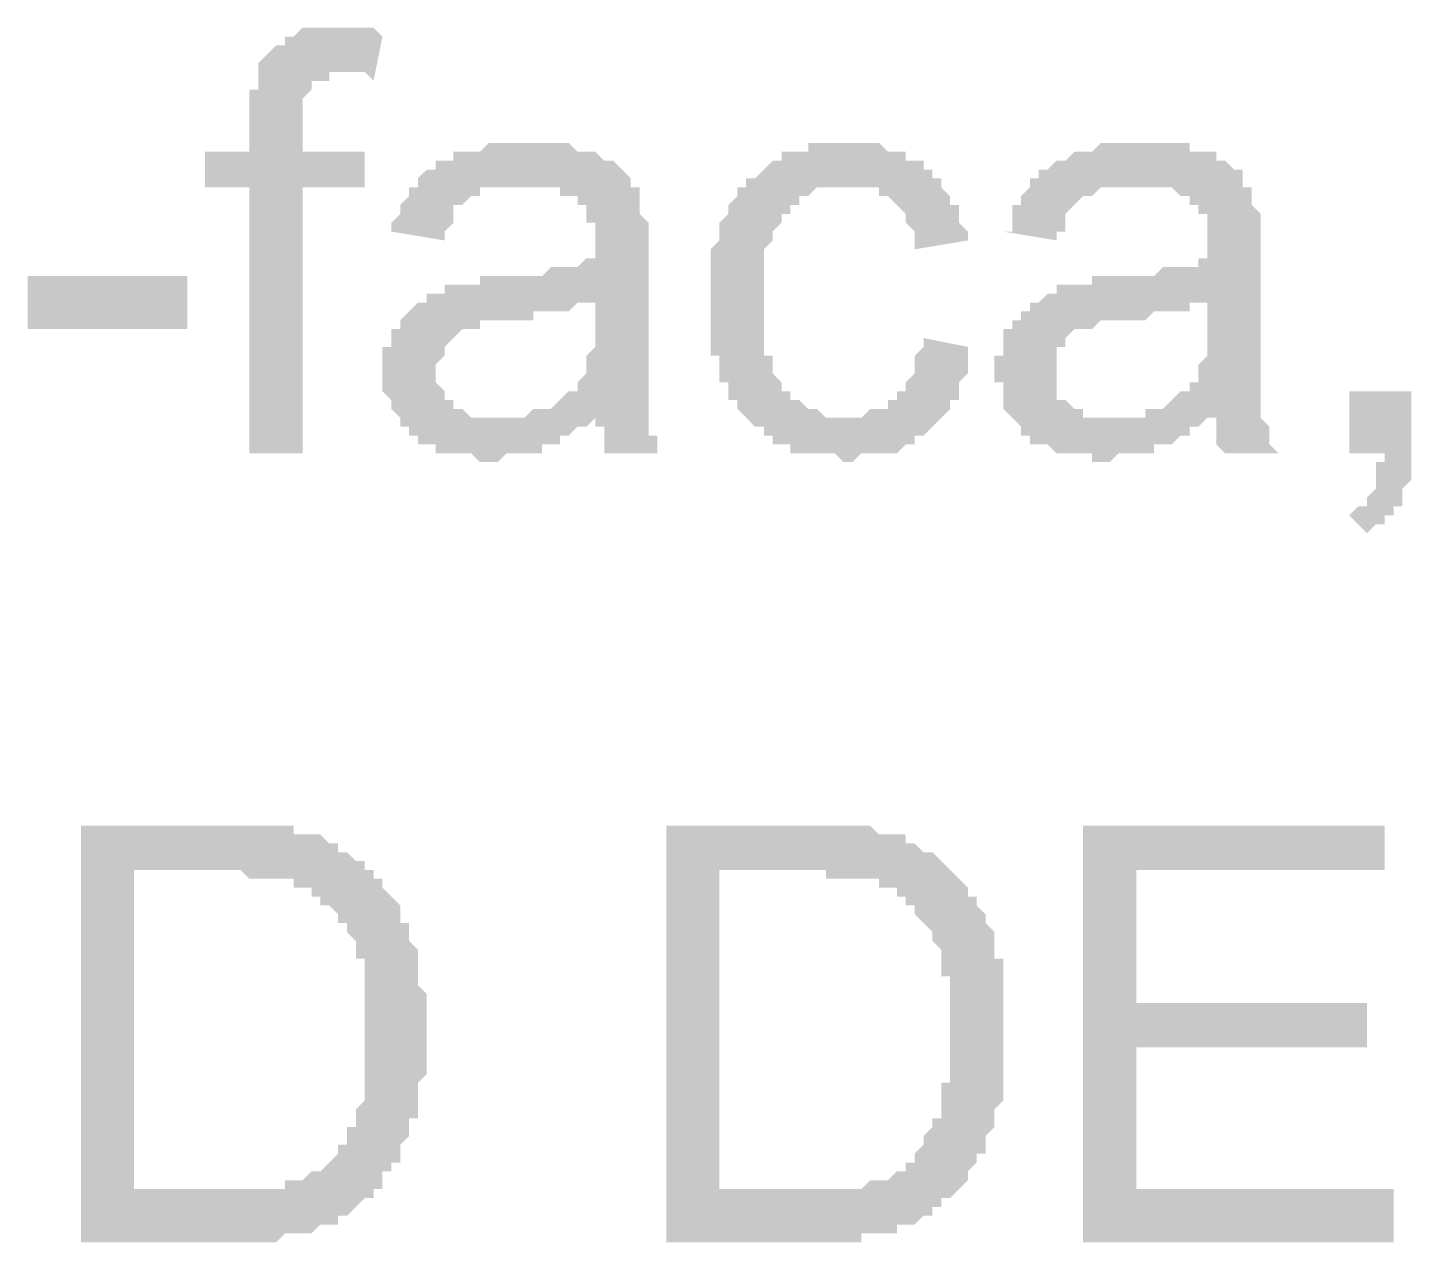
# Model space of a CAD drawing. Header units: millimetres. Extents: x 3949 to 6037, y -1956 to 1273.
# Drawn here: x 4861.23 to 4868.84, y -1662.05 to -1655.36 of the extents above; entities that cross this region are included whole.
import ezdxf

# ---------------------------------------------------------------- set-up
doc = ezdxf.new("R2010")
doc.units = ezdxf.units.MM
doc.layers.add('PADRÃO DE ENTRADA', color=7, linetype='Continuous', lineweight=0)

msp = doc.modelspace()

# ---------------------------------------------------------------- hatches: boundary and pattern name
at = {"layer": 'PADRÃO DE ENTRADA', "transparency": 33554559}
for points in [[(4862.4456, -1657.7039), (4862.4456, -1656.2393), (4862.2015, -1656.2393), (4862.2015, -1656.044), (4862.4456, -1656.044), (4862.4456, -1655.8487), (4862.4456, -1655.7999), (4862.4456, -1655.7999), (4862.4456, -1655.7511), (4862.4456, -1655.7023), (4862.4945, -1655.7023), (4862.4945, -1655.6535), (4862.4945, -1655.6046), (4862.4945, -1655.6046), (4862.4945, -1655.5558), (4862.4945, -1655.5558), (4862.5433, -1655.507), (4862.5433, -1655.507), (4862.5921, -1655.4582), (4862.5921, -1655.4582), (4862.6409, -1655.4582), (4862.6409, -1655.4094), (4862.6409, -1655.4094), (4862.6897, -1655.4094), (4862.6897, -1655.4094), (4862.7386, -1655.3605), (4862.7874, -1655.3605), (4862.7874, -1655.3605), (4862.8362, -1655.3605), (4862.885, -1655.3605), (4862.885, -1655.3605), (4862.9338, -1655.3605), (4862.9338, -1655.3605), (4862.9827, -1655.3605), (4863.0315, -1655.3605), (4863.0315, -1655.3605), (4863.0803, -1655.3605), (4863.0803, -1655.3605), (4863.1291, -1655.3605), (4863.1779, -1655.4094), (4863.1779, -1655.4094), (4863.1291, -1655.6535), (4863.1291, -1655.6535), (4863.0803, -1655.6046), (4863.0315, -1655.6046), (4863.0315, -1655.6046), (4862.9827, -1655.6046), (4862.9827, -1655.6046), (4862.9338, -1655.6046), (4862.885, -1655.6046), (4862.885, -1655.6535), (4862.8362, -1655.6535), (4862.8362, -1655.6535), (4862.7874, -1655.6535), (4862.7874, -1655.6535), (4862.7874, -1655.7023), (4862.7874, -1655.7023), (4862.7386, -1655.7511), (4862.7386, -1655.7511), (4862.7386, -1655.7999), (4862.7386, -1655.8487), (4862.7386, -1655.8976), (4862.7386, -1656.044), (4863.0803, -1656.044), (4863.0803, -1656.2393), (4862.7386, -1656.2393), (4862.7386, -1657.7039)], [(4866.156, -1657.0693), (4866.4001, -1657.1181), (4866.4001, -1657.1669), (4866.4001, -1657.1669), (4866.4001, -1657.2157), (4866.4001, -1657.2645), (4866.4001, -1657.2645), (4866.3513, -1657.3134), (4866.3513, -1657.3622), (4866.3513, -1657.3622), (4866.3513, -1657.411), (4866.3025, -1657.411), (4866.3025, -1657.4598), (4866.3025, -1657.4598), (4866.2536, -1657.5086), (4866.2536, -1657.5086), (4866.2048, -1657.5575), (4866.2048, -1657.5575), (4866.2048, -1657.5575), (4866.156, -1657.6063), (4866.156, -1657.6063), (4866.1072, -1657.6063), (4866.1072, -1657.6551), (4866.0584, -1657.6551), (4866.0584, -1657.6551), (4866.0095, -1657.7039), (4865.9607, -1657.7039), (4865.9607, -1657.7039), (4865.9119, -1657.7039), (4865.9119, -1657.7039), (4865.8631, -1657.7039), (4865.8143, -1657.7039), (4865.8143, -1657.7039), (4865.7654, -1657.7527), (4865.7166, -1657.7527), (4865.7166, -1657.7527), (4865.6678, -1657.7039), (4865.619, -1657.7039), (4865.619, -1657.7039), (4865.5702, -1657.7039), (4865.5213, -1657.7039), (4865.5213, -1657.7039), (4865.4725, -1657.7039), (4865.4237, -1657.7039), (4865.4237, -1657.6551), (4865.3749, -1657.6551), (4865.3749, -1657.6551), (4865.3261, -1657.6551), (4865.3261, -1657.6063), (4865.2772, -1657.6063), (4865.2772, -1657.5575), (4865.2284, -1657.5575), (4865.2284, -1657.5575), (4865.1796, -1657.5086), (4865.1796, -1657.5086), (4865.1796, -1657.5086), (4865.1308, -1657.4598), (4865.1308, -1657.4598), (4865.1308, -1657.411), (4865.0819, -1657.411), (4865.0819, -1657.3622), (4865.0819, -1657.3622), (4865.0819, -1657.3134), (4865.0331, -1657.3134), (4865.0331, -1657.2645), (4865.0331, -1657.2157), (4865.0331, -1657.2157), (4865.0331, -1657.1669), (4864.9843, -1657.1669), (4864.9843, -1657.1181), (4864.9843, -1657.0693), (4864.9843, -1657.0693), (4864.9843, -1657.0204), (4864.9843, -1656.9716), (4864.9843, -1656.9228), (4864.9843, -1656.9228), (4864.9843, -1656.874), (4864.9843, -1656.8252), (4864.9843, -1656.7763), (4864.9843, -1656.7763), (4864.9843, -1656.7275), (4864.9843, -1656.6787), (4864.9843, -1656.6787), (4864.9843, -1656.6299), (4864.9843, -1656.5811), (4864.9843, -1656.5811), (4865.0331, -1656.5322), (4865.0331, -1656.5322), (4865.0331, -1656.4834), (4865.0331, -1656.4346), (4865.0331, -1656.4346), (4865.0819, -1656.3858), (4865.0819, -1656.3858), (4865.0819, -1656.3858), (4865.0819, -1656.337), (4865.1308, -1656.2881), (4865.1308, -1656.2881), (4865.1308, -1656.2393), (4865.1796, -1656.2393), (4865.1796, -1656.1905), (4865.2284, -1656.1905), (4865.2284, -1656.1905), (4865.2772, -1656.1417), (4865.2772, -1656.1417), (4865.3261, -1656.0928), (4865.3261, -1656.0928), (4865.3261, -1656.0928), (4865.3749, -1656.0928), (4865.3749, -1656.044), (4865.4237, -1656.044), (4865.4725, -1656.044), (4865.4725, -1656.044), (4865.5213, -1656.044), (4865.5213, -1655.9952), (4865.5702, -1655.9952), (4865.619, -1655.9952), (4865.619, -1655.9952), (4865.6678, -1655.9952), (4865.7166, -1655.9952), (4865.7166, -1655.9952), (4865.7654, -1655.9952), (4865.8143, -1655.9952), (4865.8143, -1655.9952), (4865.8631, -1655.9952), (4865.9119, -1655.9952), (4865.9119, -1655.9952), (4865.9607, -1656.044), (4866.0095, -1656.044), (4866.0095, -1656.044), (4866.0584, -1656.044), (4866.0584, -1656.0928), (4866.1072, -1656.0928), (4866.1072, -1656.0928), (4866.156, -1656.0928), (4866.156, -1656.1417), (4866.2048, -1656.1417), (4866.2048, -1656.1905), (4866.2536, -1656.1905), (4866.2536, -1656.2393), (4866.2536, -1656.2393), (4866.3025, -1656.2881), (4866.3025, -1656.2881), (4866.3025, -1656.337), (4866.3513, -1656.337), (4866.3513, -1656.3858), (4866.3513, -1656.3858), (4866.3513, -1656.4346), (4866.4001, -1656.4834), (4866.4001, -1656.4834), (4866.4001, -1656.5322), (4866.1072, -1656.5811), (4866.1072, -1656.5322), (4866.1072, -1656.4834), (4866.1072, -1656.4834), (4866.0584, -1656.4346), (4866.0584, -1656.3858), (4866.0584, -1656.3858), (4866.0095, -1656.337), (4866.0095, -1656.337), (4866.0095, -1656.337), (4865.9607, -1656.2881), (4865.9607, -1656.2881), (4865.9119, -1656.2881), (4865.9119, -1656.2393), (4865.8631, -1656.2393), (4865.8631, -1656.2393), (4865.8143, -1656.2393), (4865.7654, -1656.2393), (4865.7654, -1656.2393), (4865.7654, -1656.2393), (4865.7166, -1656.2393), (4865.6678, -1656.2393), (4865.6678, -1656.2393), (4865.619, -1656.2393), (4865.5702, -1656.2393), (4865.5702, -1656.2393), (4865.5213, -1656.2881), (4865.5213, -1656.2881), (4865.4725, -1656.2881), (4865.4725, -1656.337), (4865.4237, -1656.337), (4865.4237, -1656.3858), (4865.3749, -1656.3858), (4865.3749, -1656.3858), (4865.3749, -1656.4346), (4865.3749, -1656.4346), (4865.3261, -1656.4834), (4865.3261, -1656.4834), (4865.3261, -1656.5322), (4865.3261, -1656.5322), (4865.2772, -1656.5811), (4865.2772, -1656.5811), (4865.2772, -1656.6299), (4865.2772, -1656.6787), (4865.2772, -1656.6787), (4865.2772, -1656.7275), (4865.2772, -1656.7763), (4865.2772, -1656.8252), (4865.2772, -1656.874), (4865.2772, -1656.874), (4865.2772, -1656.9228), (4865.2772, -1656.9228), (4865.2772, -1656.9716), (4865.2772, -1657.0204), (4865.2772, -1657.0693), (4865.2772, -1657.0693), (4865.2772, -1657.1181), (4865.2772, -1657.1669), (4865.3261, -1657.1669), (4865.3261, -1657.2157), (4865.3261, -1657.2157), (4865.3261, -1657.2645), (4865.3261, -1657.2645), (4865.3749, -1657.3134), (4865.3749, -1657.3134), (4865.3749, -1657.3622), (4865.3749, -1657.3622), (4865.4237, -1657.3622), (4865.4237, -1657.411), (4865.4725, -1657.411), (4865.4725, -1657.411), (4865.5213, -1657.4598), (4865.5213, -1657.4598), (4865.5702, -1657.4598), (4865.5702, -1657.4598), (4865.619, -1657.5086), (4865.6678, -1657.5086), (4865.6678, -1657.5086), (4865.7166, -1657.5086), (4865.7166, -1657.5086), (4865.7654, -1657.5086), (4865.8143, -1657.5086), (4865.8143, -1657.5086), (4865.8631, -1657.4598), (4865.8631, -1657.4598), (4865.9119, -1657.4598), (4865.9607, -1657.4598), (4865.9607, -1657.411), (4866.0095, -1657.411), (4866.0095, -1657.411), (4866.0095, -1657.3622), (4866.0584, -1657.3622), (4866.0584, -1657.3134), (4866.0584, -1657.3134), (4866.1072, -1657.2645), (4866.1072, -1657.2645), (4866.1072, -1657.2157), (4866.1072, -1657.2157), (4866.1072, -1657.1669), (4866.156, -1657.1181), (4866.156, -1657.0693), (4866.156, -1657.0693)], [(4868.4994, -1657.7039), (4868.4994, -1657.3622), (4868.8411, -1657.3622), (4868.8411, -1657.7039), (4868.8411, -1657.7527), (4868.8411, -1657.7527), (4868.8411, -1657.8016), (4868.8411, -1657.8504), (4868.8411, -1657.8504), (4868.7923, -1657.8992), (4868.7923, -1657.8992), (4868.7923, -1657.948), (4868.7923, -1657.948), (4868.7923, -1657.9968), (4868.7435, -1657.9968), (4868.7435, -1658.0457), (4868.6947, -1658.0457), (4868.6947, -1658.0945), (4868.6947, -1658.0945), (4868.6458, -1658.0945), (4868.597, -1658.1433), (4868.597, -1658.1433), (4868.597, -1658.1433), (4868.4994, -1658.0457), (4868.5482, -1657.9968), (4868.5482, -1657.9968), (4868.597, -1657.9968), (4868.597, -1657.948), (4868.597, -1657.948), (4868.6458, -1657.8992), (4868.6458, -1657.8992), (4868.6458, -1657.8504), (4868.6458, -1657.8504), (4868.6458, -1657.8016), (4868.6458, -1657.7527), (4868.6947, -1657.7527), (4868.6947, -1657.7039), (4868.6947, -1657.7039)], [(4867.0348, -1662.0489), (4867.0348, -1659.7544), (4868.6947, -1659.7544), (4868.6947, -1659.9985), (4867.3277, -1659.9985), (4867.3277, -1660.7308), (4868.597, -1660.7308), (4868.597, -1660.9749), (4867.3277, -1660.9749), (4867.3277, -1661.756), (4868.7435, -1661.756), (4868.7435, -1662.0489)]]:
    msp.add_hatch(color=7, dxfattribs=at).paths.add_polyline_path(points)
h = msp.add_hatch(color=7, dxfattribs=at)
h.paths.add_polyline_path([(4864.3496, -1657.5086), (4864.3496, -1657.5086), (4864.3008, -1657.5575), (4864.3008, -1657.5575), (4864.252, -1657.5575), (4864.2032, -1657.6063), (4864.2032, -1657.6063), (4864.1544, -1657.6063), (4864.1544, -1657.6551), (4864.1055, -1657.6551), (4864.1055, -1657.6551), (4864.0567, -1657.6551), (4864.0567, -1657.6551), (4864.0567, -1657.7039), (4864.0079, -1657.7039), (4863.9591, -1657.7039), (4863.9591, -1657.7039), (4863.9103, -1657.7039), (4863.8614, -1657.7039), (4863.8614, -1657.7039), (4863.8126, -1657.7527), (4863.7638, -1657.7527), (4863.7638, -1657.7527), (4863.715, -1657.7527), (4863.6662, -1657.7039), (4863.6662, -1657.7039), (4863.6173, -1657.7039), (4863.5685, -1657.7039), (4863.5685, -1657.7039), (4863.5197, -1657.7039), (4863.4709, -1657.7039), (4863.4709, -1657.6551), (4863.4221, -1657.6551), (4863.4221, -1657.6551), (4863.3732, -1657.6551), (4863.3732, -1657.6063), (4863.3244, -1657.6063), (4863.3244, -1657.6063), (4863.3244, -1657.5575), (4863.2756, -1657.5575), (4863.2756, -1657.5086), (4863.2756, -1657.5086), (4863.2268, -1657.4598), (4863.2268, -1657.4598), (4863.2268, -1657.411), (4863.2268, -1657.411), (4863.1779, -1657.3622), (4863.1779, -1657.3134), (4863.1779, -1657.3134), (4863.1779, -1657.2645), (4863.1779, -1657.2645), (4863.1779, -1657.2157), (4863.1779, -1657.1669), (4863.1779, -1657.1669), (4863.1779, -1657.1181), (4863.2268, -1657.1181), (4863.2268, -1657.0693), (4863.2268, -1657.0204), (4863.2268, -1657.0204), (4863.2756, -1657.0204), (4863.2756, -1656.9716), (4863.2756, -1656.9716), (4863.3244, -1656.9228), (4863.3244, -1656.9228), (4863.3732, -1656.874), (4863.3732, -1656.874), (4863.4221, -1656.874), (4863.4221, -1656.8252), (4863.4709, -1656.8252), (4863.5197, -1656.8252), (4863.5197, -1656.7763), (4863.5685, -1656.7763), (4863.5685, -1656.7763), (4863.6173, -1656.7763), (4863.6173, -1656.7763), (4863.6662, -1656.7763), (4863.715, -1656.7763), (4863.715, -1656.7275), (4863.7638, -1656.7275), (4863.8126, -1656.7275), (4863.8614, -1656.7275), (4863.8614, -1656.7275), (4863.9103, -1656.7275), (4863.9591, -1656.7275), (4864.0079, -1656.7275), (4864.0567, -1656.7275), (4864.0567, -1656.7275), (4864.1055, -1656.6787), (4864.1544, -1656.6787), (4864.1544, -1656.6787), (4864.2032, -1656.6787), (4864.2032, -1656.6787), (4864.252, -1656.6787), (4864.252, -1656.6787), (4864.3008, -1656.6299), (4864.3008, -1656.6299), (4864.3496, -1656.6299), (4864.3496, -1656.5811), (4864.3496, -1656.5811), (4864.3496, -1656.5811), (4864.3496, -1656.5322), (4864.3496, -1656.4834), (4864.3496, -1656.4346), (4864.3008, -1656.4346), (4864.3008, -1656.3858), (4864.3008, -1656.3858), (4864.3008, -1656.337), (4864.252, -1656.337), (4864.252, -1656.337), (4864.252, -1656.2881), (4864.2032, -1656.2881), (4864.2032, -1656.2881), (4864.1544, -1656.2881), (4864.1544, -1656.2393), (4864.1055, -1656.2393), (4864.0567, -1656.2393), (4864.0567, -1656.2393), (4864.0079, -1656.2393), (4863.9591, -1656.2393), (4863.9591, -1656.2393), (4863.9103, -1656.2393), (4863.8614, -1656.2393), (4863.8126, -1656.2393), (4863.8126, -1656.2393), (4863.7638, -1656.2393), (4863.715, -1656.2393), (4863.715, -1656.2881), (4863.6662, -1656.2881), (4863.6662, -1656.2881), (4863.6662, -1656.2881), (4863.6173, -1656.337), (4863.6173, -1656.337), (4863.5685, -1656.337), (4863.5685, -1656.3858), (4863.5685, -1656.3858), (4863.5685, -1656.4346), (4863.5197, -1656.4834), (4863.5197, -1656.4834), (4863.5197, -1656.5322), (4863.5197, -1656.5322), (4863.2268, -1656.4834), (4863.2268, -1656.4834), (4863.2268, -1656.4346), (4863.2756, -1656.3858), (4863.2756, -1656.3858), (4863.2756, -1656.337), (4863.2756, -1656.337), (4863.3244, -1656.2881), (4863.3244, -1656.2881), (4863.3244, -1656.2393), (4863.3732, -1656.2393), (4863.3732, -1656.1905), (4863.3732, -1656.1905), (4863.4221, -1656.1417), (4863.4221, -1656.1417), (4863.4709, -1656.1417), (4863.4709, -1656.0928), (4863.5197, -1656.0928), (4863.5685, -1656.0928), (4863.5685, -1656.044), (4863.6173, -1656.044), (4863.6173, -1656.044), (4863.6662, -1656.044), (4863.6662, -1656.044), (4863.715, -1656.044), (4863.7638, -1655.9952), (4863.7638, -1655.9952), (4863.8126, -1655.9952), (4863.8614, -1655.9952), (4863.8614, -1655.9952), (4863.9103, -1655.9952), (4863.9591, -1655.9952), (4863.9591, -1655.9952), (4864.0079, -1655.9952), (4864.0567, -1655.9952), (4864.1055, -1655.9952), (4864.1055, -1655.9952), (4864.1544, -1655.9952), (4864.2032, -1655.9952), (4864.2032, -1655.9952), (4864.252, -1656.044), (4864.3008, -1656.044), (4864.3008, -1656.044), (4864.3496, -1656.044), (4864.3496, -1656.044), (4864.3985, -1656.0928), (4864.4473, -1656.0928), (4864.4473, -1656.0928), (4864.4961, -1656.1417), (4864.4961, -1656.1417), (4864.4961, -1656.1417), (4864.5449, -1656.1905), (4864.5449, -1656.1905), (4864.5449, -1656.2393), (4864.5937, -1656.2393), (4864.5937, -1656.2881), (4864.5937, -1656.2881), (4864.5937, -1656.337), (4864.5937, -1656.3858), (4864.5937, -1656.3858), (4864.5937, -1656.3858), (4864.6426, -1656.4346), (4864.6426, -1656.4834), (4864.6426, -1656.4834), (4864.6426, -1656.5322), (4864.6426, -1656.5811), (4864.6426, -1656.6299), (4864.6426, -1656.6299), (4864.6426, -1657.0204), (4864.6426, -1657.0693), (4864.6426, -1657.1181), (4864.6426, -1657.1181), (4864.6426, -1657.1669), (4864.6426, -1657.2157), (4864.6426, -1657.2645), (4864.6426, -1657.3134), (4864.6426, -1657.3134), (4864.6426, -1657.3622), (4864.6426, -1657.3622), (4864.6426, -1657.411), (4864.6426, -1657.411), (4864.6426, -1657.4598), (4864.6426, -1657.4598), (4864.6426, -1657.5086), (4864.6426, -1657.5086), (4864.6426, -1657.5086), (4864.6426, -1657.5575), (4864.6426, -1657.6063), (4864.6914, -1657.6063), (4864.6914, -1657.6551), (4864.6914, -1657.6551), (4864.6914, -1657.7039), (4864.3985, -1657.7039), (4864.3985, -1657.6551), (4864.3985, -1657.6551), (4864.3985, -1657.6063), (4864.3985, -1657.5575), (4864.3496, -1657.5575), (4864.3496, -1657.5086), (4864.3496, -1657.5086)], flags=0)
h.paths.add_polyline_path([(4864.3496, -1656.874), (4864.3008, -1656.874), (4864.3008, -1656.874), (4864.252, -1656.874), (4864.252, -1656.874), (4864.2032, -1656.9228), (4864.2032, -1656.9228), (4864.1544, -1656.9228), (4864.1055, -1656.9228), (4864.1055, -1656.9228), (4864.0567, -1656.9228), (4864.0079, -1656.9228), (4864.0079, -1656.9716), (4863.9591, -1656.9716), (4863.9103, -1656.9716), (4863.8614, -1656.9716), (4863.8614, -1656.9716), (4863.8126, -1656.9716), (4863.7638, -1656.9716), (4863.715, -1656.9716), (4863.715, -1657.0204), (4863.6662, -1657.0204), (4863.6662, -1657.0204), (4863.6173, -1657.0204), (4863.6173, -1657.0204), (4863.5685, -1657.0693), (4863.5685, -1657.0693), (4863.5197, -1657.1181), (4863.5197, -1657.1181), (4863.5197, -1657.1181), (4863.5197, -1657.1669), (4863.4709, -1657.2157), (4863.4709, -1657.2157), (4863.4709, -1657.2645), (4863.4709, -1657.2645), (4863.4709, -1657.3134), (4863.5197, -1657.3622), (4863.5197, -1657.3622), (4863.5197, -1657.411), (4863.5685, -1657.411), (4863.5685, -1657.411), (4863.5685, -1657.4598), (4863.6173, -1657.4598), (4863.6173, -1657.4598), (4863.6662, -1657.5086), (4863.715, -1657.5086), (4863.715, -1657.5086), (4863.7638, -1657.5086), (4863.8126, -1657.5086), (4863.8126, -1657.5086), (4863.8614, -1657.5086), (4863.9103, -1657.5086), (4863.9103, -1657.5086), (4863.9591, -1657.5086), (4863.9591, -1657.5086), (4864.0079, -1657.4598), (4864.0567, -1657.4598), (4864.0567, -1657.4598), (4864.1055, -1657.4598), (4864.1055, -1657.4598), (4864.1544, -1657.411), (4864.1544, -1657.411), (4864.2032, -1657.3622), (4864.2032, -1657.3622), (4864.252, -1657.3622), (4864.252, -1657.3134), (4864.252, -1657.3134), (4864.3008, -1657.2645), (4864.3008, -1657.2645), (4864.3008, -1657.2157), (4864.3008, -1657.2157), (4864.3008, -1657.1669), (4864.3496, -1657.1181), (4864.3496, -1657.1181), (4864.3496, -1657.0693), (4864.3496, -1657.0204), (4864.3496, -1657.0204), (4864.3496, -1656.9716), (4864.3496, -1656.9716)], flags=0)
h = msp.add_hatch(color=7, dxfattribs=at)
h.paths.add_polyline_path([(4867.7671, -1657.5086), (4867.7183, -1657.5086), (4867.6694, -1657.5575), (4867.6694, -1657.5575), (4867.6206, -1657.5575), (4867.6206, -1657.6063), (4867.5718, -1657.6063), (4867.5718, -1657.6063), (4867.523, -1657.6551), (4867.523, -1657.6551), (4867.4742, -1657.6551), (4867.4253, -1657.6551), (4867.4253, -1657.6551), (4867.4253, -1657.7039), (4867.3765, -1657.7039), (4867.3765, -1657.7039), (4867.3277, -1657.7039), (4867.2789, -1657.7039), (4867.2789, -1657.7039), (4867.23, -1657.7039), (4867.1812, -1657.7527), (4867.1812, -1657.7527), (4867.1324, -1657.7527), (4867.0836, -1657.7527), (4867.0836, -1657.7039), (4867.0348, -1657.7039), (4866.9859, -1657.7039), (4866.9371, -1657.7039), (4866.9371, -1657.7039), (4866.8883, -1657.7039), (4866.8883, -1657.7039), (4866.8395, -1657.6551), (4866.7907, -1657.6551), (4866.7907, -1657.6551), (4866.7418, -1657.6551), (4866.7418, -1657.6063), (4866.7418, -1657.6063), (4866.693, -1657.6063), (4866.693, -1657.5575), (4866.693, -1657.5575), (4866.6442, -1657.5086), (4866.6442, -1657.5086), (4866.5954, -1657.4598), (4866.5954, -1657.4598), (4866.5954, -1657.411), (4866.5954, -1657.411), (4866.5954, -1657.3622), (4866.5954, -1657.3134), (4866.5466, -1657.3134), (4866.5466, -1657.2645), (4866.5466, -1657.2645), (4866.5466, -1657.2157), (4866.5466, -1657.1669), (4866.5954, -1657.1669), (4866.5954, -1657.1181), (4866.5954, -1657.1181), (4866.5954, -1657.0693), (4866.5954, -1657.0204), (4866.6442, -1657.0204), (4866.6442, -1657.0204), (4866.6442, -1656.9716), (4866.693, -1656.9716), (4866.693, -1656.9228), (4866.7418, -1656.9228), (4866.7418, -1656.874), (4866.7907, -1656.874), (4866.7907, -1656.874), (4866.8395, -1656.8252), (4866.8395, -1656.8252), (4866.8883, -1656.8252), (4866.8883, -1656.7763), (4866.9371, -1656.7763), (4866.9859, -1656.7763), (4866.9859, -1656.7763), (4867.0348, -1656.7763), (4867.0348, -1656.7763), (4867.0836, -1656.7763), (4867.0836, -1656.7275), (4867.1324, -1656.7275), (4867.1812, -1656.7275), (4867.23, -1656.7275), (4867.2789, -1656.7275), (4867.2789, -1656.7275), (4867.3277, -1656.7275), (4867.3765, -1656.7275), (4867.4253, -1656.7275), (4867.4253, -1656.7275), (4867.4742, -1656.6787), (4867.523, -1656.6787), (4867.523, -1656.6787), (4867.5718, -1656.6787), (4867.6206, -1656.6787), (4867.6206, -1656.6787), (4867.6694, -1656.6787), (4867.6694, -1656.6299), (4867.7183, -1656.6299), (4867.7183, -1656.6299), (4867.7183, -1656.5811), (4867.7183, -1656.5811), (4867.7183, -1656.5811), (4867.7183, -1656.5322), (4867.7183, -1656.4834), (4867.7183, -1656.4346), (4867.7183, -1656.4346), (4867.7183, -1656.3858), (4867.6694, -1656.3858), (4867.6694, -1656.337), (4867.6694, -1656.337), (4867.6206, -1656.337), (4867.6206, -1656.2881), (4867.6206, -1656.2881), (4867.5718, -1656.2881), (4867.5718, -1656.2881), (4867.523, -1656.2393), (4867.4742, -1656.2393), (4867.4742, -1656.2393), (4867.4253, -1656.2393), (4867.3765, -1656.2393), (4867.3765, -1656.2393), (4867.3277, -1656.2393), (4867.2789, -1656.2393), (4867.23, -1656.2393), (4867.23, -1656.2393), (4867.1812, -1656.2393), (4867.1324, -1656.2393), (4867.1324, -1656.2393), (4867.0836, -1656.2881), (4867.0836, -1656.2881), (4867.0348, -1656.2881), (4867.0348, -1656.2881), (4866.9859, -1656.337), (4866.9859, -1656.337), (4866.9859, -1656.337), (4866.9371, -1656.3858), (4866.9371, -1656.3858), (4866.9371, -1656.4346), (4866.9371, -1656.4834), (4866.8883, -1656.4834), (4866.8883, -1656.5322), (4866.8883, -1656.5322), (4866.5954, -1656.4834), (4866.6442, -1656.4834), (4866.6442, -1656.4346), (4866.6442, -1656.3858), (4866.6442, -1656.3858), (4866.6442, -1656.337), (4866.693, -1656.337), (4866.693, -1656.2881), (4866.693, -1656.2881), (4866.7418, -1656.2393), (4866.7418, -1656.2393), (4866.7418, -1656.1905), (4866.7907, -1656.1905), (4866.7907, -1656.1417), (4866.8395, -1656.1417), (4866.8395, -1656.1417), (4866.8883, -1656.0928), (4866.8883, -1656.0928), (4866.9371, -1656.0928), (4866.9859, -1656.044), (4866.9859, -1656.044), (4867.0348, -1656.044), (4867.0348, -1656.044), (4867.0836, -1656.044), (4867.0836, -1656.044), (4867.1324, -1655.9952), (4867.1812, -1655.9952), (4867.1812, -1655.9952), (4867.23, -1655.9952), (4867.2789, -1655.9952), (4867.2789, -1655.9952), (4867.3277, -1655.9952), (4867.3765, -1655.9952), (4867.4253, -1655.9952), (4867.4253, -1655.9952), (4867.4742, -1655.9952), (4867.523, -1655.9952), (4867.523, -1655.9952), (4867.5718, -1655.9952), (4867.6206, -1655.9952), (4867.6206, -1656.044), (4867.6694, -1656.044), (4867.6694, -1656.044), (4867.7183, -1656.044), (4867.7671, -1656.044), (4867.7671, -1656.0928), (4867.8159, -1656.0928), (4867.8159, -1656.0928), (4867.8647, -1656.1417), (4867.8647, -1656.1417), (4867.9135, -1656.1417), (4867.9135, -1656.1905), (4867.9135, -1656.1905), (4867.9135, -1656.2393), (4867.9624, -1656.2393), (4867.9624, -1656.2881), (4867.9624, -1656.2881), (4867.9624, -1656.337), (4868.0112, -1656.3858), (4868.0112, -1656.3858), (4868.0112, -1656.3858), (4868.0112, -1656.4346), (4868.0112, -1656.4834), (4868.0112, -1656.4834), (4868.0112, -1656.5322), (4868.0112, -1656.5811), (4868.0112, -1656.6299), (4868.0112, -1656.6299), (4868.0112, -1657.0204), (4868.0112, -1657.0693), (4868.0112, -1657.1181), (4868.0112, -1657.1181), (4868.0112, -1657.1669), (4868.0112, -1657.2157), (4868.0112, -1657.2645), (4868.0112, -1657.3134), (4868.0112, -1657.3134), (4868.0112, -1657.3622), (4868.0112, -1657.3622), (4868.0112, -1657.411), (4868.0112, -1657.411), (4868.0112, -1657.4598), (4868.0112, -1657.4598), (4868.0112, -1657.5086), (4868.0112, -1657.5086), (4868.0112, -1657.5086), (4868.06, -1657.5575), (4868.06, -1657.6063), (4868.06, -1657.6063), (4868.06, -1657.6551), (4868.06, -1657.6551), (4868.1088, -1657.7039), (4867.8159, -1657.7039), (4867.7671, -1657.6551), (4867.7671, -1657.6551), (4867.7671, -1657.6063), (4867.7671, -1657.5575), (4867.7671, -1657.5575), (4867.7671, -1657.5086), (4867.7671, -1657.5086)], flags=0)
h.paths.add_polyline_path([(4867.7183, -1656.874), (4867.7183, -1656.874), (4867.6694, -1656.874), (4867.6694, -1656.874), (4867.6206, -1656.874), (4867.6206, -1656.9228), (4867.5718, -1656.9228), (4867.523, -1656.9228), (4867.523, -1656.9228), (4867.4742, -1656.9228), (4867.4253, -1656.9228), (4867.4253, -1656.9228), (4867.3765, -1656.9716), (4867.3277, -1656.9716), (4867.2789, -1656.9716), (4867.2789, -1656.9716), (4867.23, -1656.9716), (4867.1812, -1656.9716), (4867.1324, -1656.9716), (4867.1324, -1656.9716), (4867.0836, -1657.0204), (4867.0348, -1657.0204), (4867.0348, -1657.0204), (4867.0348, -1657.0204), (4866.9859, -1657.0204), (4866.9371, -1657.0693), (4866.9371, -1657.0693), (4866.9371, -1657.1181), (4866.8883, -1657.1181), (4866.8883, -1657.1181), (4866.8883, -1657.1669), (4866.8883, -1657.2157), (4866.8883, -1657.2157), (4866.8883, -1657.2645), (4866.8883, -1657.2645), (4866.8883, -1657.3134), (4866.8883, -1657.3622), (4866.8883, -1657.3622), (4866.8883, -1657.411), (4866.9371, -1657.411), (4866.9371, -1657.411), (4866.9859, -1657.4598), (4866.9859, -1657.4598), (4867.0348, -1657.4598), (4867.0348, -1657.5086), (4867.0836, -1657.5086), (4867.1324, -1657.5086), (4867.1324, -1657.5086), (4867.1812, -1657.5086), (4867.1812, -1657.5086), (4867.23, -1657.5086), (4867.2789, -1657.5086), (4867.2789, -1657.5086), (4867.3277, -1657.5086), (4867.3765, -1657.5086), (4867.3765, -1657.4598), (4867.4253, -1657.4598), (4867.4253, -1657.4598), (4867.4742, -1657.4598), (4867.4742, -1657.4598), (4867.523, -1657.411), (4867.523, -1657.411), (4867.5718, -1657.3622), (4867.5718, -1657.3622), (4867.6206, -1657.3622), (4867.6206, -1657.3134), (4867.6694, -1657.3134), (4867.6694, -1657.2645), (4867.6694, -1657.2645), (4867.6694, -1657.2157), (4867.6694, -1657.2157), (4867.7183, -1657.1669), (4867.7183, -1657.1181), (4867.7183, -1657.1181), (4867.7183, -1657.0693), (4867.7183, -1657.0204), (4867.7183, -1657.0204), (4867.7183, -1656.9716), (4867.7183, -1656.9716)], flags=0)
h = msp.add_hatch(color=7, dxfattribs=at)
h.paths.add_polyline_path([(4861.5181, -1662.0489), (4861.5181, -1659.7544), (4862.2992, -1659.7544), (4862.348, -1659.7544), (4862.3968, -1659.7544), (4862.4456, -1659.7544), (4862.4456, -1659.7544), (4862.4945, -1659.7544), (4862.5433, -1659.7544), (4862.5433, -1659.7544), (4862.5921, -1659.7544), (4862.6409, -1659.7544), (4862.6409, -1659.7544), (4862.6897, -1659.7544), (4862.6897, -1659.8032), (4862.7386, -1659.8032), (4862.7386, -1659.8032), (4862.7874, -1659.8032), (4862.8362, -1659.8032), (4862.8362, -1659.8032), (4862.885, -1659.852), (4862.885, -1659.852), (4862.9338, -1659.852), (4862.9338, -1659.9008), (4862.9827, -1659.9008), (4862.9827, -1659.9008), (4863.0315, -1659.9497), (4863.0315, -1659.9497), (4863.0803, -1659.9497), (4863.0803, -1659.9985), (4863.1291, -1659.9985), (4863.1291, -1660.0473), (4863.1779, -1660.0473), (4863.1779, -1660.0961), (4863.1779, -1660.0961), (4863.2268, -1660.1449), (4863.2268, -1660.1449), (4863.2756, -1660.1938), (4863.2756, -1660.1938), (4863.2756, -1660.2426), (4863.2756, -1660.2914), (4863.3244, -1660.2914), (4863.3244, -1660.3402), (4863.3244, -1660.3402), (4863.3244, -1660.3891), (4863.3244, -1660.3891), (4863.3732, -1660.4379), (4863.3732, -1660.4379), (4863.3732, -1660.4867), (4863.3732, -1660.4867), (4863.3732, -1660.5355), (4863.3732, -1660.5843), (4863.3732, -1660.5843), (4863.3732, -1660.6332), (4863.4221, -1660.682), (4863.4221, -1660.682), (4863.4221, -1660.7308), (4863.4221, -1660.7796), (4863.4221, -1660.7796), (4863.4221, -1660.8284), (4863.4221, -1660.8773), (4863.4221, -1660.8773), (4863.4221, -1660.9261), (4863.4221, -1660.9749), (4863.4221, -1660.9749), (4863.4221, -1661.0237), (4863.4221, -1661.0725), (4863.4221, -1661.0725), (4863.4221, -1661.1214), (4863.3732, -1661.1702), (4863.3732, -1661.1702), (4863.3732, -1661.219), (4863.3732, -1661.219), (4863.3732, -1661.2678), (4863.3732, -1661.3166), (4863.3732, -1661.3166), (4863.3732, -1661.3655), (4863.3244, -1661.3655), (4863.3244, -1661.4143), (4863.3244, -1661.4631), (4863.3244, -1661.4631), (4863.2756, -1661.5119), (4863.2756, -1661.5607), (4863.2756, -1661.5607), (4863.2756, -1661.6096), (4863.2268, -1661.6096), (4863.2268, -1661.6584), (4863.2268, -1661.6584), (4863.1779, -1661.6584), (4863.1779, -1661.7072), (4863.1779, -1661.756), (4863.1291, -1661.756), (4863.1291, -1661.8048), (4863.0803, -1661.8048), (4863.0803, -1661.8048), (4863.0315, -1661.8537), (4863.0315, -1661.8537), (4862.9827, -1661.9025), (4862.9827, -1661.9025), (4862.9827, -1661.9025), (4862.9338, -1661.9025), (4862.9338, -1661.9513), (4862.885, -1661.9513), (4862.8362, -1661.9513), (4862.8362, -1661.9513), (4862.7874, -1662.0001), (4862.7386, -1662.0001), (4862.7386, -1662.0001), (4862.7386, -1662.0001), (4862.6897, -1662.0001), (4862.6409, -1662.0001), (4862.6409, -1662.0001), (4862.5921, -1662.0489), (4862.5433, -1662.0489), (4862.5433, -1662.0489), (4862.4945, -1662.0489), (4862.4945, -1662.0489), (4862.4456, -1662.0489), (4862.3968, -1662.0489), (4862.348, -1662.0489), (4862.348, -1662.0489)], flags=0)
h.paths.add_polyline_path([(4861.811, -1661.756), (4862.2992, -1661.756), (4862.348, -1661.756), (4862.3968, -1661.756), (4862.4456, -1661.756), (4862.4456, -1661.756), (4862.4945, -1661.756), (4862.5433, -1661.756), (4862.5433, -1661.756), (4862.5921, -1661.756), (4862.5921, -1661.756), (4862.6409, -1661.756), (4862.6409, -1661.7072), (4862.6897, -1661.7072), (4862.6897, -1661.7072), (4862.7386, -1661.7072), (4862.7386, -1661.7072), (4862.7874, -1661.6584), (4862.8362, -1661.6584), (4862.8362, -1661.6584), (4862.885, -1661.6096), (4862.885, -1661.6096), (4862.885, -1661.6096), (4862.9338, -1661.5607), (4862.9338, -1661.5607), (4862.9338, -1661.5119), (4862.9827, -1661.5119), (4862.9827, -1661.4631), (4862.9827, -1661.4143), (4863.0315, -1661.4143), (4863.0315, -1661.3655), (4863.0315, -1661.3655), (4863.0315, -1661.3166), (4863.0315, -1661.3166), (4863.0803, -1661.2678), (4863.0803, -1661.219), (4863.0803, -1661.219), (4863.0803, -1661.1702), (4863.0803, -1661.1702), (4863.0803, -1661.1214), (4863.0803, -1661.0725), (4863.0803, -1661.0725), (4863.0803, -1661.0237), (4863.0803, -1660.9749), (4863.0803, -1660.9749), (4863.0803, -1660.9261), (4863.0803, -1660.8773), (4863.0803, -1660.8284), (4863.0803, -1660.7796), (4863.0803, -1660.7796), (4863.0803, -1660.7308), (4863.0803, -1660.682), (4863.0803, -1660.682), (4863.0803, -1660.6332), (4863.0803, -1660.5843), (4863.0803, -1660.5843), (4863.0803, -1660.5355), (4863.0803, -1660.4867), (4863.0315, -1660.4867), (4863.0315, -1660.4379), (4863.0315, -1660.4379), (4863.0315, -1660.3891), (4863.0315, -1660.3891), (4862.9827, -1660.3402), (4862.9827, -1660.3402), (4862.9827, -1660.3402), (4862.9827, -1660.2914), (4862.9338, -1660.2914), (4862.9338, -1660.2426), (4862.885, -1660.1938), (4862.885, -1660.1938), (4862.8362, -1660.1938), (4862.8362, -1660.1449), (4862.7874, -1660.1449), (4862.7874, -1660.0961), (4862.7386, -1660.0961), (4862.7386, -1660.0961), (4862.6897, -1660.0961), (4862.6897, -1660.0473), (4862.6897, -1660.0473), (4862.6409, -1660.0473), (4862.6409, -1660.0473), (4862.5921, -1660.0473), (4862.5921, -1660.0473), (4862.5433, -1660.0473), (4862.4945, -1660.0473), (4862.4945, -1660.0473), (4862.4456, -1660.0473), (4862.3968, -1659.9985), (4862.348, -1659.9985), (4862.2992, -1659.9985), (4862.2992, -1659.9985), (4861.811, -1659.9985)], flags=0)
h = msp.add_hatch(color=7, dxfattribs=at)
h.paths.add_polyline_path([(4864.7402, -1662.0489), (4864.7402, -1659.7544), (4865.5213, -1659.7544), (4865.5702, -1659.7544), (4865.5702, -1659.7544), (4865.619, -1659.7544), (4865.6678, -1659.7544), (4865.7166, -1659.7544), (4865.7166, -1659.7544), (4865.7654, -1659.7544), (4865.8143, -1659.7544), (4865.8143, -1659.7544), (4865.8631, -1659.7544), (4865.8631, -1659.7544), (4865.9119, -1659.8032), (4865.9119, -1659.8032), (4865.9607, -1659.8032), (4865.9607, -1659.8032), (4866.0095, -1659.8032), (4866.0584, -1659.8032), (4866.0584, -1659.852), (4866.1072, -1659.852), (4866.1072, -1659.852), (4866.156, -1659.9008), (4866.2048, -1659.9008), (4866.2048, -1659.9008), (4866.2536, -1659.9497), (4866.2536, -1659.9497), (4866.2536, -1659.9497), (4866.3025, -1659.9985), (4866.3025, -1659.9985), (4866.3513, -1660.0473), (4866.3513, -1660.0473), (4866.4001, -1660.0961), (4866.4001, -1660.0961), (4866.4001, -1660.1449), (4866.4489, -1660.1449), (4866.4489, -1660.1938), (4866.4489, -1660.1938), (4866.4977, -1660.2426), (4866.4977, -1660.2914), (4866.4977, -1660.2914), (4866.5466, -1660.3402), (4866.5466, -1660.3402), (4866.5466, -1660.3891), (4866.5466, -1660.3891), (4866.5466, -1660.4379), (4866.5466, -1660.4379), (4866.5466, -1660.4867), (4866.5954, -1660.4867), (4866.5954, -1660.5355), (4866.5954, -1660.5843), (4866.5954, -1660.5843), (4866.5954, -1660.6332), (4866.5954, -1660.682), (4866.5954, -1660.682), (4866.5954, -1660.7308), (4866.5954, -1660.7796), (4866.5954, -1660.7796), (4866.5954, -1660.8284), (4866.5954, -1660.8773), (4866.5954, -1660.8773), (4866.5954, -1660.9261), (4866.5954, -1660.9749), (4866.5954, -1660.9749), (4866.5954, -1661.0237), (4866.5954, -1661.0725), (4866.5954, -1661.0725), (4866.5954, -1661.1214), (4866.5954, -1661.1702), (4866.5954, -1661.1702), (4866.5954, -1661.219), (4866.5954, -1661.219), (4866.5954, -1661.2678), (4866.5466, -1661.3166), (4866.5466, -1661.3166), (4866.5466, -1661.3655), (4866.5466, -1661.3655), (4866.5466, -1661.4143), (4866.4977, -1661.4631), (4866.4977, -1661.4631), (4866.4977, -1661.5119), (4866.4977, -1661.5607), (4866.4489, -1661.5607), (4866.4489, -1661.6096), (4866.4489, -1661.6096), (4866.4001, -1661.6584), (4866.4001, -1661.6584), (4866.4001, -1661.6584), (4866.4001, -1661.7072), (4866.3513, -1661.756), (4866.3513, -1661.756), (4866.3025, -1661.8048), (4866.3025, -1661.8048), (4866.2536, -1661.8048), (4866.2536, -1661.8537), (4866.2048, -1661.8537), (4866.2048, -1661.9025), (4866.2048, -1661.9025), (4866.156, -1661.9025), (4866.156, -1661.9025), (4866.1072, -1661.9513), (4866.1072, -1661.9513), (4866.0584, -1661.9513), (4866.0095, -1661.9513), (4866.0095, -1662.0001), (4865.9607, -1662.0001), (4865.9119, -1662.0001), (4865.9119, -1662.0001), (4865.9119, -1662.0001), (4865.8631, -1662.0001), (4865.8143, -1662.0001), (4865.8143, -1662.0489), (4865.7654, -1662.0489), (4865.7166, -1662.0489), (4865.7166, -1662.0489), (4865.6678, -1662.0489), (4865.619, -1662.0489), (4865.619, -1662.0489), (4865.5702, -1662.0489), (4865.5702, -1662.0489)], flags=0)
h.paths.add_polyline_path([(4865.0331, -1661.756), (4865.5213, -1661.756), (4865.5702, -1661.756), (4865.5702, -1661.756), (4865.619, -1661.756), (4865.6678, -1661.756), (4865.7166, -1661.756), (4865.7166, -1661.756), (4865.7654, -1661.756), (4865.7654, -1661.756), (4865.8143, -1661.756), (4865.8143, -1661.756), (4865.8631, -1661.7072), (4865.8631, -1661.7072), (4865.9119, -1661.7072), (4865.9119, -1661.7072), (4865.9607, -1661.7072), (4866.0095, -1661.6584), (4866.0095, -1661.6584), (4866.0584, -1661.6584), (4866.0584, -1661.6096), (4866.0584, -1661.6096), (4866.1072, -1661.6096), (4866.1072, -1661.5607), (4866.1072, -1661.5607), (4866.156, -1661.5119), (4866.156, -1661.5119), (4866.156, -1661.4631), (4866.2048, -1661.4143), (4866.2048, -1661.4143), (4866.2048, -1661.3655), (4866.2536, -1661.3655), (4866.2536, -1661.3166), (4866.2536, -1661.3166), (4866.2536, -1661.2678), (4866.2536, -1661.219), (4866.2536, -1661.219), (4866.2536, -1661.1702), (4866.3025, -1661.1702), (4866.3025, -1661.1214), (4866.3025, -1661.0725), (4866.3025, -1661.0725), (4866.3025, -1661.0237), (4866.3025, -1660.9749), (4866.3025, -1660.9749), (4866.3025, -1660.9261), (4866.3025, -1660.8773), (4866.3025, -1660.8284), (4866.3025, -1660.7796), (4866.3025, -1660.7796), (4866.3025, -1660.7308), (4866.3025, -1660.682), (4866.3025, -1660.682), (4866.3025, -1660.6332), (4866.3025, -1660.5843), (4866.2536, -1660.5843), (4866.2536, -1660.5355), (4866.2536, -1660.4867), (4866.2536, -1660.4867), (4866.2536, -1660.4379), (4866.2536, -1660.4379), (4866.2048, -1660.3891), (4866.2048, -1660.3891), (4866.2048, -1660.3402), (4866.2048, -1660.3402), (4866.2048, -1660.3402), (4866.156, -1660.2914), (4866.156, -1660.2914), (4866.1072, -1660.2426), (4866.1072, -1660.1938), (4866.0584, -1660.1938), (4866.0584, -1660.1938), (4866.0584, -1660.1449), (4866.0095, -1660.1449), (4866.0095, -1660.0961), (4865.9607, -1660.0961), (4865.9119, -1660.0961), (4865.9119, -1660.0961), (4865.9119, -1660.0473), (4865.8631, -1660.0473), (4865.8631, -1660.0473), (4865.8143, -1660.0473), (4865.8143, -1660.0473), (4865.7654, -1660.0473), (4865.7654, -1660.0473), (4865.7166, -1660.0473), (4865.6678, -1660.0473), (4865.619, -1660.0473), (4865.619, -1659.9985), (4865.5702, -1659.9985), (4865.5213, -1659.9985), (4865.5213, -1659.9985), (4865.0331, -1659.9985)], flags=0)

# ---------------------------------------------------------------- linework, layer by layer
at = {"layer": 'PADRÃO DE ENTRADA', "color": 7, "lineweight": 0, "transparency": 33554559}
msp.add_solid([(4861.2251, -1657.0204), (4861.2251, -1656.7275), (4862.1039, -1657.0204), (4862.1039, -1656.7275)], dxfattribs=at)

doc.saveas('drawing.dxf')
